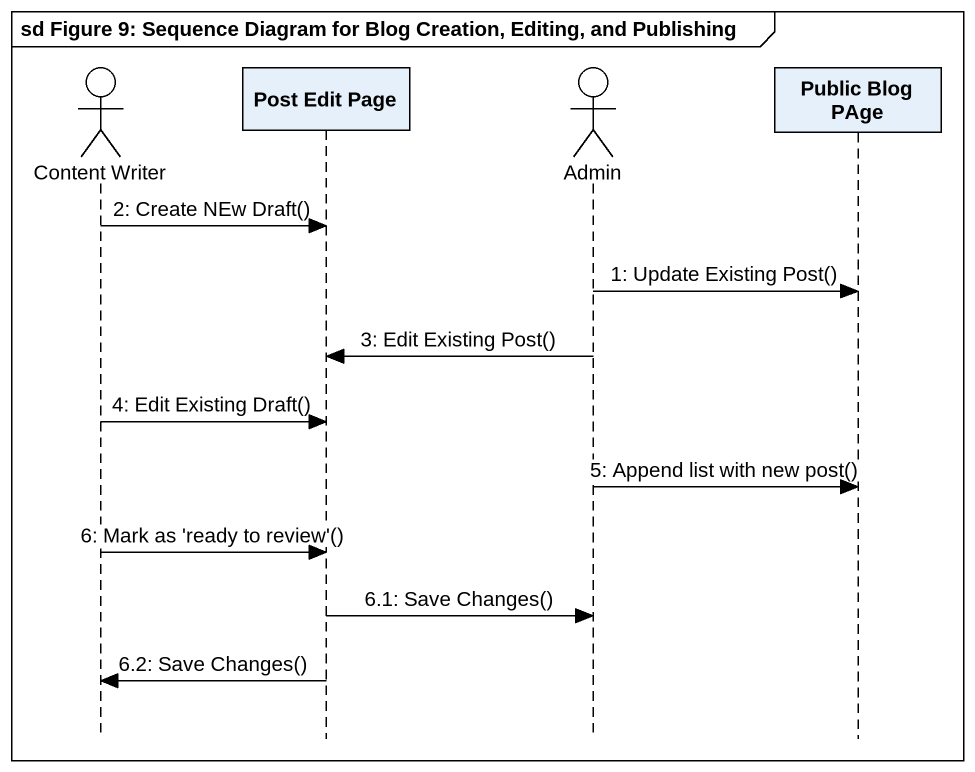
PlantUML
@startuml
mainframe sd Figure 9: Sequence Diagram for Blog Creation, Editing, and Publishing
hide footbox
actor "Content Writer" as Content_Writer
participant "Post Edit Page" as Post_Edit_Page
actor Admin
participant "Public Blog PAge" as Public_Blog_PAge

Content_Writer -> Post_Edit_Page : 2: Create NEw Draft()
Admin -> Public_Blog_PAge : 1: Update Existing Post()
Admin -> Post_Edit_Page : 3: Edit Existing Post()
Content_Writer -> Post_Edit_Page : 4: Edit Existing Draft()
Admin -> Public_Blog_PAge : 5: Append list with new post()
Content_Writer -> Post_Edit_Page : 6: Mark as 'ready to review'()
Post_Edit_Page -> Admin : 6.1: Save Changes()
Post_Edit_Page -> Content_Writer : 6.2: Save Changes()
@enduml
